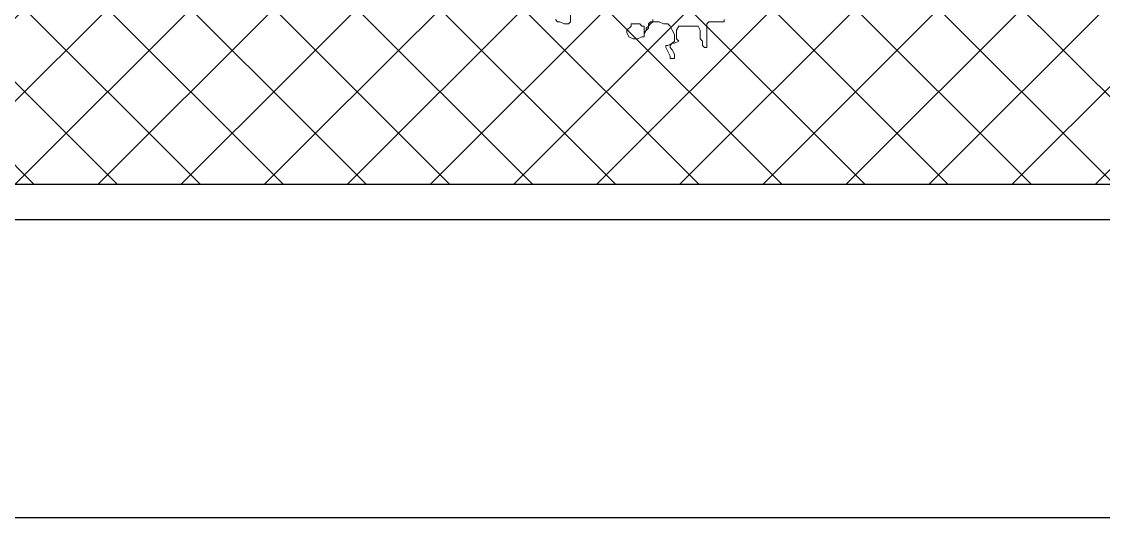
# Model space of a CAD drawing. Extents: x -95 to 325, y -1215 to -918.
# Drawn here: x 69.04 to 109.96, y -1109.9 to -1091.14 of the extents above; entities that cross this region are included whole.
import ezdxf

# ---------------------------------------------------------------- set-up
doc = ezdxf.new("R2010")
doc.units = 0
doc.layers.get('0').update_dxf_attribs({"linetype": 'CONTINUOUS'})
for name, color, linetype in [('PP-COM', 7, 'CONTINUOUS'), ('尺寸标注', 7, 'CONTINUOUS'), ('福建茶', 76, 'CONTINUOUS'), ('马尼拉草', 80, 'CONTINUOUS')]:
    doc.layers.add(name, color=color, linetype=linetype)

# ---------------------------------------------------------------- blocks, each defined once
blk = doc.blocks.new('tulia')
at = {"color": 3, "lineweight": 0}
for p, q in [((202.085, 277.293), (201.966, 277.293)), ((201.966, 277.293), (201.966, 277.174)), ((201.966, 277.174), (202.025, 277.055)), ((202.025, 277.055), (202.085, 276.995)), ((202.085, 277.234), (202.085, 277.293)), ((202.205, 276.995), (202.085, 277.234)), ((201.07, 276.338), (201.07, 276.995)), ((201.07, 276.995), (201.13, 276.995)), ((201.13, 276.995), (201.189, 276.935)), ((201.189, 276.935), (201.189, 276.816)), ((201.189, 276.816), (201.249, 276.756)), ((201.249, 276.756), (201.249, 276.517)), ((201.846, 276.816), (201.966, 276.876)), ((201.906, 276.756), (201.846, 276.816)), ((201.906, 276.517), (201.906, 276.756)), ((201.966, 276.876), (202.025, 276.876)), ((202.025, 276.876), (201.966, 276.816)), ((201.966, 276.816), (201.966, 276.637)), ((202.025, 276.876), (202.145, 276.935)), ((202.085, 276.935), (202.025, 276.876)), ((202.085, 276.995), (202.085, 276.935)), ((202.145, 276.935), (202.205, 276.935)), ((202.205, 276.935), (202.205, 276.995)), ((202.861, 276.696), (202.981, 276.756)), ((202.981, 276.756), (203.1, 276.756)), ((203.1, 276.756), (203.22, 276.696)), ((201.249, 276.517), (201.309, 276.398)), ((201.846, 276.398), (201.906, 276.517)), ((201.966, 276.637), (202.025, 276.517)), ((202.025, 276.517), (202.085, 276.398)), ((202.802, 276.577), (202.682, 276.458)), ((202.682, 276.398), (202.742, 276.458)), ((202.682, 276.458), (202.682, 276.338)), ((202.742, 276.517), (202.802, 276.637)), ((202.742, 276.458), (202.742, 276.517)), ((202.802, 276.637), (202.802, 276.696)), ((202.802, 276.696), (202.861, 276.696)), ((202.802, 276.398), (202.802, 276.637)), ((202.802, 276.637), (202.802, 276.577)), ((203.28, 276.517), (203.16, 276.398)), ((203.22, 276.696), (203.28, 276.577)), ((203.28, 276.577), (203.28, 276.517)), ((200.592, 276.219), (200.592, 276.279)), ((200.592, 276.279), (201.01, 276.279)), ((201.01, 276.279), (201.07, 276.338)), ((201.309, 276.398), (201.846, 276.398)), ((202.085, 276.398), (202.145, 276.338)), ((202.145, 276.338), (202.264, 276.338)), ((202.264, 276.338), (202.384, 276.279)), ((202.384, 276.279), (202.563, 276.279)), ((202.563, 276.279), (202.623, 276.338)), ((202.623, 276.279), (202.563, 276.279)), ((202.563, 276.279), (202.563, 276.219)), ((202.623, 276.338), (202.682, 276.398)), ((202.682, 276.338), (202.623, 276.279)), ((202.861, 276.398), (202.802, 276.398)), ((202.921, 276.338), (202.861, 276.398)), ((203.16, 276.338), (202.921, 276.338)), ((203.16, 276.398), (203.16, 276.338)), ((204.832, 276.279), (204.892, 276.338)), ((204.832, 275.861), (204.832, 276.279)), ((204.892, 276.338), (205.011, 276.338)), ((205.011, 276.338), (205.131, 276.279)), ((205.131, 276.279), (205.191, 276.279)), ((205.191, 276.279), (205.25, 276.219))]:
    blk.add_line(p, q, dxfattribs=at)
blk = doc.blocks.new('tuli')
at = {"color": 3}
blk.add_blockref('tulia', (-25.998, 9.206), dxfattribs=at)

msp = doc.modelspace()

# ---------------------------------------------------------------- hatches: boundary and pattern name
at = {"layer": '尺寸标注'}
h = msp.add_hatch(dxfattribs=at)
h.set_pattern_fill('NET', color=26, scale=0.7, angle=45, style=0)
edge = h.paths.add_edge_path()
edge.add_line((75.022, -1080.996), (80.817, -1097.292))
edge.add_line((80.817, -1097.292), (129.18, -1097.292))
edge.add_line((129.18, -1097.292), (129.18, -1082.491))
edge.add_spline(control_points=[(129.18, -1082.491), (125.033, -1080.813), (112.53, -1075.937), (94.497, -1090.68), (80.593, -1083.027), (75.022, -1080.996)], knot_values=[137.42757, 137.42757, 137.42757, 137.42757, 150.318008, 176.245126, 193.577857, 193.577857, 193.577857, 193.577857], degree=3, periodic=0)
at = {"layer": '福建茶', "lineweight": 9}
h = msp.add_hatch(dxfattribs=at)
h.set_pattern_fill('NET', color=256, scale=0.7, angle=45, style=0)
edge = h.paths.add_edge_path()
edge.add_line((17.259, -1079.25), (9.276, -1097.292))
edge.add_line((9.276, -1097.292), (80.817, -1097.292))
edge.add_line((80.817, -1097.292), (75.022, -1080.996))
edge.add_spline(control_points=[(75.022, -1080.996), (72.259, -1079.989), (61.161, -1076.966), (41.904, -1092.795), (25.426, -1079.598), (17.259, -1079.25)], knot_values=[77.523286, 77.523286, 77.523286, 77.523286, 86.117672, 112.04479, 137.42757, 137.42757, 137.42757, 137.42757], degree=3, periodic=0)
at = {"layer": '马尼拉草'}
h = msp.add_hatch(dxfattribs=at)
h.set_pattern_fill('AR-SAND', color=256, scale=0.1, style=0)
edge = h.paths.add_edge_path()
edge.add_line((129.18, -1062.289), (129.18, -1082.491))
edge.add_spline(control_points=[(129.18, -1082.491), (125.033, -1080.813), (112.53, -1075.937), (91.737, -1092.936), (66.733, -1072.385), (41.729, -1092.939), (16.75, -1072.503), (-7.742, -1091.997), (-23.644, -1081.165), (-31.487, -1079.539)], knot_values=[26.944979, 26.944979, 26.944979, 26.944979, 39.835418, 65.762535, 91.689652, 117.61677, 143.543887, 169.471017, 193.577857, 193.577857, 193.577857, 193.577857], degree=3, periodic=0)
edge.add_line((-31.487, -1079.539), (-31.487, -1059.337))
edge.add_spline(control_points=[(-31.487, -1059.337), (-23.644, -1060.962), (-7.742, -1071.795), (16.75, -1052.301), (41.729, -1072.737), (66.733, -1052.183), (91.737, -1072.734), (112.53, -1055.735), (125.033, -1060.611), (129.18, -1062.289)], knot_values=[26.944979, 26.944979, 26.944979, 26.944979, 51.051819, 76.978949, 102.906066, 128.833183, 154.760301, 180.687418, 193.577857, 193.577857, 193.577857, 193.577857], degree=3, periodic=0)

# ---------------------------------------------------------------- linework, layer by layer
for p, q in [((-31.487, -1098.625), (129.18, -1098.625)), ((45.934, -1109.9), (140.177, -1109.9))]:
    msp.add_line(p, q)
at = {"layer": 'PP-COM'}
msp.add_line((-31.487, -1097.292), (129.18, -1097.292), dxfattribs=at)

# ---------------------------------------------------------------- block references
at = {"color": 1, "lineweight": 0, "xscale": 1.369095795671456, "yscale": 1.369095796253532, "zscale": 1.369095795696208, "rotation": 180}
msp.add_blockref('tuli', (334.646, -700.286), dxfattribs=at)

doc.saveas('drawing.dxf')
